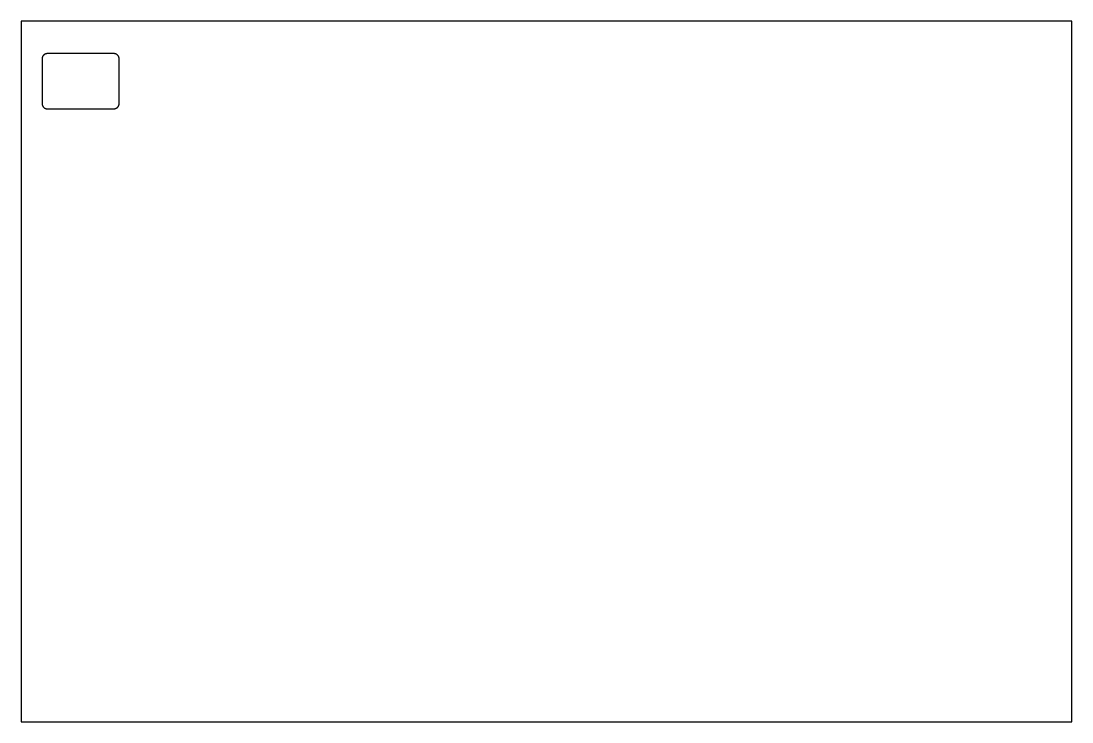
# Model space of a CAD drawing. Extents: x 2824 to 3424, y 781 to 1181.
import ezdxf

# ---------------------------------------------------------------- set-up
doc = ezdxf.new("R2010")
doc.units = 0
doc.layers.add('2D$FILTROS', color=7, linetype='CONTINUOUS')
doc.layers.add('DEFAULT', color=7, linetype='CONTINUOUS')

msp = doc.modelspace()

# ---------------------------------------------------------------- linework, layer by layer
at = {"layer": '2D$FILTROS'}
msp.add_lwpolyline([(2836, 1133.9), (2836, 1133.8), (2836.01, 1133.7), (2836.02, 1133.59), (2836.03, 1133.49), (2836.04, 1133.39), (2836.06, 1133.29), (2836.09, 1133.19), (2836.11, 1133.09), (2836.14, 1132.99), (2836.17, 1132.9), (2836.21, 1132.8), (2836.25, 1132.7), (2836.29, 1132.61), (2836.34, 1132.52), (2836.39, 1132.43), (2836.44, 1132.34), (2836.49, 1132.25), (2836.55, 1132.17), (2836.61, 1132.09), (2836.67, 1132.01), (2836.74, 1131.93), (2836.81, 1131.85), (2836.88, 1131.78), (2836.95, 1131.71), (2837.03, 1131.64), (2837.11, 1131.57), (2837.19, 1131.51), (2837.27, 1131.45), (2837.35, 1131.39), (2837.44, 1131.34), (2837.53, 1131.29), (2837.62, 1131.24), (2837.71, 1131.19), (2837.8, 1131.15), (2837.9, 1131.11), (2838, 1131.07), (2838.09, 1131.04), (2838.19, 1131.01), (2838.29, 1130.99), (2838.39, 1130.96), (2838.49, 1130.94), (2838.59, 1130.93), (2838.69, 1130.92), (2838.8, 1130.91), (2838.9, 1130.9), (2839, 1130.9), (2877, 1130.9), (2877.1, 1130.9), (2877.2, 1130.91), (2877.31, 1130.92), (2877.41, 1130.93), (2877.51, 1130.94), (2877.61, 1130.96), (2877.71, 1130.99), (2877.81, 1131.01), (2877.91, 1131.04), (2878, 1131.07), (2878.1, 1131.11), (2878.2, 1131.15), (2878.29, 1131.19), (2878.38, 1131.24), (2878.47, 1131.29), (2878.56, 1131.34), (2878.65, 1131.39), (2878.73, 1131.45), (2878.81, 1131.51), (2878.89, 1131.57), (2878.97, 1131.64), (2879.05, 1131.71), (2879.12, 1131.78), (2879.19, 1131.85), (2879.26, 1131.93), (2879.33, 1132.01), (2879.39, 1132.09), (2879.45, 1132.17), (2879.51, 1132.25), (2879.56, 1132.34), (2879.61, 1132.43), (2879.66, 1132.52), (2879.71, 1132.61), (2879.75, 1132.7), (2879.79, 1132.8), (2879.83, 1132.9), (2879.86, 1132.99), (2879.89, 1133.09), (2879.91, 1133.19), (2879.94, 1133.29), (2879.96, 1133.39), (2879.97, 1133.49), (2879.98, 1133.59), (2879.99, 1133.7), (2880, 1133.8), (2880, 1133.9), (2880, 1159.4), (2880, 1159.5), (2879.99, 1159.6), (2879.98, 1159.71), (2879.97, 1159.81), (2879.96, 1159.91), (2879.94, 1160.01), (2879.91, 1160.11), (2879.89, 1160.21), (2879.86, 1160.31), (2879.83, 1160.4), (2879.79, 1160.5), (2879.75, 1160.6), (2879.71, 1160.69), (2879.66, 1160.78), (2879.61, 1160.87), (2879.56, 1160.96), (2879.51, 1161.05), (2879.45, 1161.13), (2879.39, 1161.21), (2879.33, 1161.29), (2879.26, 1161.37), (2879.19, 1161.45), (2879.12, 1161.52), (2879.05, 1161.59), (2878.97, 1161.66), (2878.89, 1161.73), (2878.81, 1161.79), (2878.73, 1161.85), (2878.65, 1161.91), (2878.56, 1161.96), (2878.47, 1162.01), (2878.38, 1162.06), (2878.29, 1162.11), (2878.2, 1162.15), (2878.1, 1162.19), (2878, 1162.23), (2877.91, 1162.26), (2877.81, 1162.29), (2877.71, 1162.31), (2877.61, 1162.34), (2877.51, 1162.36), (2877.41, 1162.37), (2877.31, 1162.38), (2877.2, 1162.39), (2877.1, 1162.4), (2877, 1162.4), (2839, 1162.4), (2838.9, 1162.4), (2838.8, 1162.39), (2838.69, 1162.38), (2838.59, 1162.37), (2838.49, 1162.36), (2838.39, 1162.34), (2838.29, 1162.31), (2838.19, 1162.29), (2838.09, 1162.26), (2838, 1162.23), (2837.9, 1162.19), (2837.8, 1162.15), (2837.71, 1162.11), (2837.62, 1162.06), (2837.53, 1162.01), (2837.44, 1161.96), (2837.35, 1161.91), (2837.27, 1161.85), (2837.19, 1161.79), (2837.11, 1161.73), (2837.03, 1161.66), (2836.95, 1161.59), (2836.88, 1161.52), (2836.81, 1161.45), (2836.74, 1161.37), (2836.67, 1161.29), (2836.61, 1161.21), (2836.55, 1161.13), (2836.49, 1161.05), (2836.44, 1160.96), (2836.39, 1160.87), (2836.34, 1160.78), (2836.29, 1160.69), (2836.25, 1160.6), (2836.21, 1160.5), (2836.17, 1160.4), (2836.14, 1160.31), (2836.11, 1160.21), (2836.09, 1160.11), (2836.06, 1160.01), (2836.04, 1159.91), (2836.03, 1159.81), (2836.02, 1159.71), (2836.01, 1159.6), (2836, 1159.5), (2836, 1159.4)], close=True, dxfattribs=at)
at = {"layer": 'DEFAULT'}
for p, q in [((3424, 1181), (2824, 1181)), ((2824, 1181), (2824, 781)), ((3424, 781), (3424, 1181)), ((2824, 781), (3424, 781))]:
    msp.add_line(p, q, dxfattribs=at)

doc.saveas('drawing.dxf')
